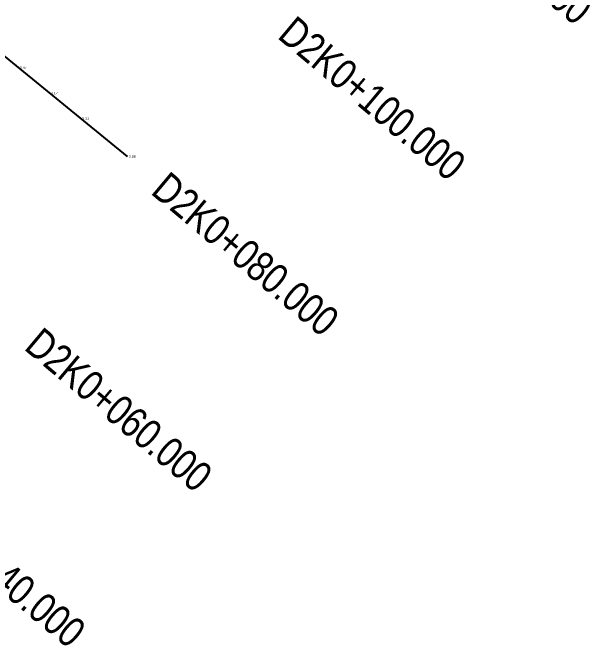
# Model space of a CAD drawing. Header units: metres. Extents: x 570700 to 571606, y 785277 to 786024.
# Drawn here: x 570869.3 to 570926.9, y 785400.7 to 785463.8 of the extents above; entities that cross this region are included whole.
import ezdxf
from ezdxf.enums import TextEntityAlignment as Align

# ---------------------------------------------------------------- set-up
doc = ezdxf.new("R2010")
doc.units = ezdxf.units.M
doc.layers.get('0').update_dxf_attribs({"linetype": 'CONTINUOUS'})
for name, color, linetype in [('dmx', 7, 'CONTINUOUS'), ('GCD-散点', 1, 'CONTINUOUS'), ('桩号_D3', 2, 'CONTINUOUS')]:
    doc.layers.add(name, color=color, linetype=linetype)
doc.styles.add('EICAD', font='arial.ttf', dxfattribs={"width": 0.8, "height": 2})

# ---------------------------------------------------------------- blocks, each defined once
blk = doc.blocks.new('GC200')
at = {"linetype": 'Continuous', "const_width": 0.2, "flags": 128}
blk.add_lwpolyline([(-0.1, 0, 1), (0.1, 0, 1)], format="xyb", close=True, dxfattribs=at)

msp = doc.modelspace()

# ---------------------------------------------------------------- linework, layer by layer
at = {"layer": 'dmx'}
msp.add_line((570826.393, 785493.707), (570880.678, 785449.512), dxfattribs=at)

# ---------------------------------------------------------------- block references
at = {"layer": 'GCD-散点'}
ref = msp.add_blockref('GC200', (570869.821, 785458.351, 3.47), dxfattribs=dict(at, xscale=0.25, yscale=0.25, zscale=0.25))
ref.add_attrib('height', '3.47', dxfattribs={"height": 0.25, "style": 'EICAD', "width": 0.8}).set_placement((570869.971, 785458.351, 3.47), align=Align.MIDDLE_LEFT)
ref = msp.add_blockref('GC200', (570872.923, 785455.826, 3.17), dxfattribs=dict(at, xscale=0.25, yscale=0.25, zscale=0.25))
ref.add_attrib('height', '3.17', dxfattribs={"height": 0.25, "style": 'EICAD', "width": 0.8}).set_placement((570873.073, 785455.826, 3.17), align=Align.MIDDLE_LEFT)
ref = msp.add_blockref('GC200', (570876.025, 785453.3, 3.11), dxfattribs=dict(at, xscale=0.25, yscale=0.25, zscale=0.25))
ref.add_attrib('height', '3.11', dxfattribs={"height": 0.25, "style": 'EICAD', "width": 0.8}).set_placement((570876.175, 785453.3, 3.11), align=Align.MIDDLE_LEFT)
ref = msp.add_blockref('GC200', (570880.678, 785449.512, 3.08), dxfattribs=dict(at, xscale=0.25, yscale=0.25, zscale=0.25))
ref.add_attrib('height', '3.08', dxfattribs={"height": 0.25, "style": 'EICAD', "width": 0.8}).set_placement((570880.828, 785449.512), align=Align.MIDDLE_LEFT)

# ---------------------------------------------------------------- texts
at = {"layer": '桩号_D3', "style": 'EICAD', "width": 0.8}
for s, p in [('D2K0+120.000', (570908.16, 785476.886)), ('D2K0+100.000', (570895.533, 785461.376)), ('D2K0+080.000', (570882.906, 785445.866)), ('D2K0+060.000', (570870.279, 785430.357)), ('D2K0+040.000', (570857.651, 785414.847))]:
    msp.add_text(s, height=3, rotation=320, dxfattribs=at).set_placement(p)

doc.saveas('drawing.dxf')
